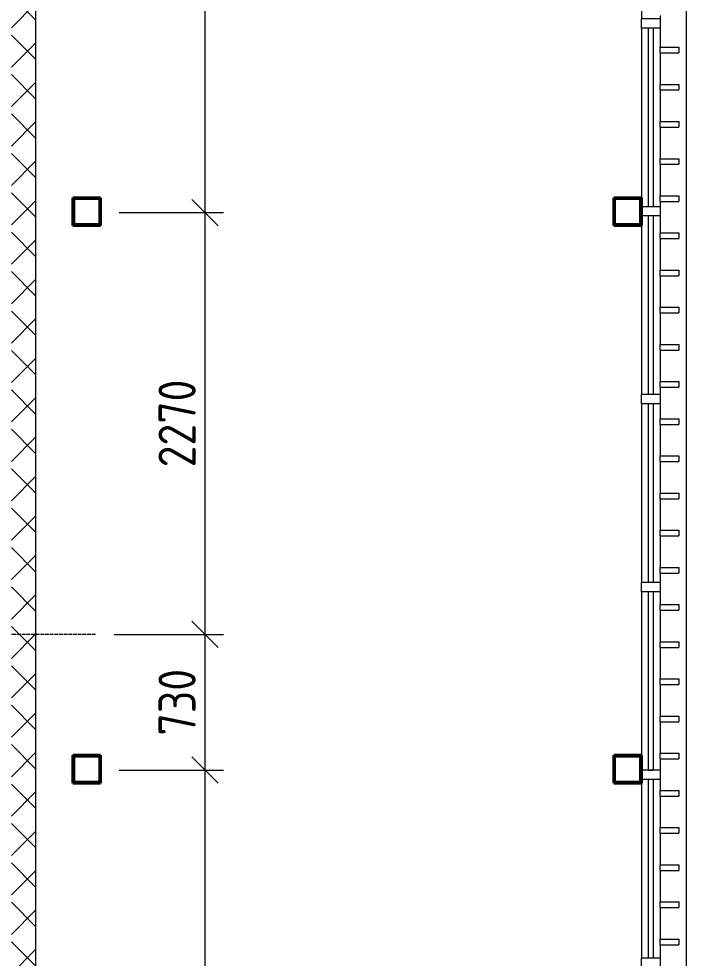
# Model space of a CAD drawing. Header units: millimetres. Extents: x -56773 to 221258, y -262288 to 26541.
# Drawn here: x -1626 to 1964, y -32002 to -26947 of the extents above; entities that cross this region are included whole.
import ezdxf

# ---------------------------------------------------------------- set-up
doc = ezdxf.new("R2010")
doc.units = ezdxf.units.MM
doc.linetypes.add('ADSK_Линия сетки', pattern=[25, 20, -2.5, 0, -2.5])
for name, color, linetype, lineweight in [('Витраж', 7, 'Continuous', 9), ('Несущие колонны', 7, 'Continuous', 18), ('Оси', 7, 'Continuous', 9), ('Панели витража', 7, 'Continuous', 9), ('Перекрытие', 7, 'Continuous', 18), ('Размеры', 7, 'Continuous', 9), ('Стены наружные', 7, 'Continuous', 18), ('Стены отделка', 7, 'Continuous', 30)]:
    doc.layers.add(name, color=color, linetype=linetype, lineweight=lineweight)
doc.styles.add('GOST Common_3', font='', dxfattribs={"width": 0.9, "height": 200})
doc.styles.get('GOST Common_3').set_extended_font_data('GOST Common')
doc.dimstyles.new('ADSK_Основной_2_0_2', dxfattribs={"dimscale": 304.8, "dimtxt": 201.142999, "dimasz": 0.463911, "dimexe": 0.328084, "dimexo": 0.328084, "dimgap": 0.164042, "dimtad": 1, "dimdec": 3, "dimrnd": 0.001, "dimdsep": 46, "dimtxsty": 'GOST Common_3', "dimblk1": 'OBLIQUE', "dimblk2": 'OBLIQUE', "dimsah": 1, "dimcen": 0.09, "dimdle": 0.328084, "dimazin": 2, "dimtfac": 1, "dimtdec": 4, "dimtix": 1, "dimtmove": 0, "dimatfit": 3, "dimfxl": 1, "dimtvp": 1, "dimtolj": 1, "dimtzin": 0, "dimlwd": 20, "dimlwe": 20, "dimarcsym": 2})

# ---------------------------------------------------------------- blocks, each defined once
blk = doc.blocks.new('Труба квадратного сечения _ТУ 36-2287-80_-Колонна - труба160x5-3389902-Кладочный план 1-го этажа')
at = {"layer": 'Несущие колонны', "lineweight": 40}
for p, q in [((80, 80), (-70, 80)), ((-70, 80), (-70, -70)), ((-65, -65), (-65, 75)), ((-65, 75), (75, 75)), ((75, 75), (75, -65)), ((80, -70), (80, 80)), ((-70, -70), (80, -70)), ((75, -65), (-65, -65))]:
    blk.add_line(p, q, dxfattribs=at)
blk = doc.blocks.new('Труба квадратного сечения _ТУ 36-2287-80_-Колонна - труба160x5-3389905-Кладочный план 1-го этажа')
at = {"layer": 'Несущие колонны', "lineweight": 40}
for p, q in [((80, 80), (-70, 80)), ((-70, 80), (-70, -70)), ((-65, -65), (-65, 75)), ((-65, 75), (75, 75)), ((75, 75), (75, -65)), ((80, -70), (80, 80)), ((-70, -70), (80, -70)), ((75, -65), (-65, -65))]:
    blk.add_line(p, q, dxfattribs=at)
blk = doc.blocks.new('Системная панель - ADSK_Cтеклопакет_25-3525517-Кладочный план 1-го этажа')
at = {"layer": 'Панели витража', "lineweight": 18}
for p, q in [((-480.6, 12.5), (480.6, 12.5)), ((-480.6, -12.5), (-480.6, 12.5)), ((480.6, -12.5), (480.6, 12.5)), ((480.6, -12.5), (-480.6, -12.5))]:
    blk.add_line(p, q, dxfattribs=at)
blk = doc.blocks.new('Прямоугольный импост - 300х100 уширенный профиль-3525515-Кладочный план 1-го этажа')
at = {"layer": 'Витраж'}
for p, q in [((440, 17805), (440, 16862.2)), ((540, 17823.3), (540, 17765)), ((540, 17735), (540, 17565)), ((540, 17535), (540, 17365)), ((540, 17335), (540, 17165)), ((540, 17135), (540, 16965)), ((540, 16935), (540, 16862.2))]:
    blk.add_line(p, q, dxfattribs=at)
blk = doc.blocks.new('Прямоугольный импост - 50х100-3389790-Кладочный план 1-го этажа')
at = {"layer": 'Витраж', "lineweight": 18}
for p, q in [((25, 50), (-25, 50)), ((-25, 50), (-25, -50)), ((25, 50), (25, -50)), ((-25, -50), (25, -50))]:
    blk.add_line(p, q, dxfattribs=at)
blk = doc.blocks.new('Прямоугольный импост - ламели входа 30х100-1307916-Кладочный план 1-го этажа')
at = {"layer": 'Витраж', "lineweight": 18}
for p, q in [((15, 50), (-15, 50)), ((-15, 50), (-15, -50)), ((15, 50), (15, -50)), ((-15, -50), (15, -50))]:
    blk.add_line(p, q, dxfattribs=at)
blk = doc.blocks.new('Прямоугольный импост - 300х100 уширенный профиль-V10-Кладочный план 1-го этажа')
at = {"layer": 'Витраж'}
for p, q in [((440, 18834.4), (440, 17955)), ((540, 18834.4), (540, 18765)), ((540, 18735), (540, 18565)), ((540, 18535), (540, 18365)), ((540, 18335), (540, 18165)), ((540, 18135), (540, 17965)), ((540, 17935), (540, 17873.3))]:
    blk.add_line(p, q, dxfattribs=at)
blk = doc.blocks.new('Прямоугольный импост - 50х100-V11-Кладочный план 1-го этажа')
at = {"layer": 'Витраж', "lineweight": 18}
for p, q in [((25, 50), (-25, 50)), ((-25, 50), (-25, -50)), ((25, 50), (25, -50))]:
    blk.add_line(p, q, dxfattribs=at)
blk = doc.blocks.new('Прямоугольный импост - 300х100 уширенный профиль-V12-Кладочный план 1-го этажа')
at = {"layer": 'Витраж'}
for p, q in [((440, 19845.5), (440, 18884.4)), ((540, 19845.5), (540, 19765)), ((540, 19735), (540, 19565)), ((540, 19535), (540, 19365)), ((540, 19335), (540, 19165)), ((540, 19135), (540, 18965)), ((540, 18935), (540, 18884.4))]:
    blk.add_line(p, q, dxfattribs=at)
blk = doc.blocks.new('Прямоугольный импост - 300х100 уширенный профиль-V13-Кладочный план 1-го этажа')
at = {"layer": 'Витраж'}
for p, q in [((440, 21867.7), (440, 20955)), ((540, 21867.7), (540, 21765)), ((540, 21735), (540, 21565)), ((540, 21535), (540, 21365)), ((540, 21335), (540, 21165)), ((540, 21135), (540, 20965)), ((540, 20935), (540, 20906.6))]:
    blk.add_line(p, q, dxfattribs=at)
blk = doc.blocks.new('Прямоугольный импост - 300х100 уширенный профиль-V14-Кладочный план 1-го этажа')
at = {"layer": 'Витраж'}
for p, q in [((440, 22878.9), (440, 21917.7)), ((540, 22878.9), (540, 22765)), ((540, 22735), (540, 22565)), ((540, 22535), (540, 22365)), ((540, 22335), (540, 22165)), ((540, 22135), (540, 21965)), ((540, 21935), (540, 21917.7))]:
    blk.add_line(p, q, dxfattribs=at)
blk = doc.blocks.new('Прямоугольный импост - 300х100 уширенный профиль-V16-Кладочный план 1-го этажа')
at = {"layer": 'Витраж'}
for p, q in [((540, 20856.6), (540, 20765)), ((440, 20805), (440, 19895.5)), ((540, 20735), (540, 20565)), ((540, 20535), (540, 20365)), ((540, 20335), (540, 20165)), ((540, 20135), (540, 19965)), ((540, 19935), (540, 19895.5))]:
    blk.add_line(p, q, dxfattribs=at)
blk = doc.blocks.new('_Oblique')
at = {"color": 0, "linetype": 'ByBlock', "lineweight": -2}
blk.add_line((-0.5, -0.5), (0.5, 0.5), dxfattribs=at)
blk = doc.blocks.new('*D4133')
at = {"layer": 'Defpoints', "color": 0, "lineweight": 25, "transparency": 16777216}
for p in [(-1186.1, -25079.7), (-1186.1, -27989.7), (-624.9, -27989.7)]:
    blk.add_point(p, dxfattribs=at)
at = {"layer": 'Размеры', "color": 0, "lineweight": 20, "transparency": 16777216}
for p, q in [((-624.9, -24979.7), (-624.9, -28089.7)), ((-1086.1, -25079.7), (-524.9, -25079.7)), ((-1086.1, -27989.7), (-524.9, -27989.7))]:
    blk.add_line(p, q, dxfattribs=at)
at = {"layer": 'Размеры', "color": 0, "lineweight": 20, "transparency": 16777216, "xscale": 141.4, "yscale": 141.4, "zscale": 141.4}
for p, rotation in [((-624.9, -25079.7), 90), ((-624.9, -27989.7), 270)]:
    blk.add_blockref('_Oblique', p, dxfattribs=dict(at, rotation=rotation))
at = {"layer": 'Размеры', "color": 0, "lineweight": 9, "transparency": 16777216, "insert": (-774.9, -26534.7), "char_height": 200, "width": 560.473, "attachment_point": 5, "rotation": 90, "style": 'GOST Common_3'}
blk.add_mtext('\\A1;2910', dxfattribs=at)
blk = doc.blocks.new('*D4134')
at = {"layer": 'Defpoints', "color": 0, "lineweight": 25, "transparency": 16777216}
for p in [(-1186.1, -27989.7), (-1213.5, -30259.7), (-624.9, -30259.7)]:
    blk.add_point(p, dxfattribs=at)
at = {"layer": 'Размеры', "color": 0, "lineweight": 20, "transparency": 16777216}
for p, q in [((-624.9, -27889.7), (-624.9, -30359.7)), ((-1086.1, -27989.7), (-524.9, -27989.7)), ((-1113.5, -30259.7), (-524.9, -30259.7))]:
    blk.add_line(p, q, dxfattribs=at)
at = {"layer": 'Размеры', "color": 0, "lineweight": 20, "transparency": 16777216, "xscale": 141.4, "yscale": 141.4, "zscale": 141.4}
for p, rotation in [((-624.9, -27989.7), 90), ((-624.9, -30259.7), 270)]:
    blk.add_blockref('_Oblique', p, dxfattribs=dict(at, rotation=rotation))
at = {"layer": 'Размеры', "color": 0, "lineweight": 9, "transparency": 16777216, "insert": (-774.9, -29124.7), "char_height": 200, "width": 605.475, "attachment_point": 5, "rotation": 90, "style": 'GOST Common_3'}
blk.add_mtext('\\A1;2270', dxfattribs=at)
blk = doc.blocks.new('*D4135')
at = {"layer": 'Defpoints', "color": 0, "lineweight": 25, "transparency": 16777216}
for p in [(-1213.5, -30259.7), (-1186.1, -30989.7), (-624.9, -30989.7)]:
    blk.add_point(p, dxfattribs=at)
at = {"layer": 'Размеры', "color": 0, "lineweight": 20, "transparency": 16777216}
for p, q in [((-624.9, -30159.7), (-624.9, -31089.7)), ((-1113.5, -30259.7), (-524.9, -30259.7)), ((-1086.1, -30989.7), (-524.9, -30989.7))]:
    blk.add_line(p, q, dxfattribs=at)
at = {"layer": 'Размеры', "color": 0, "lineweight": 20, "transparency": 16777216, "xscale": 141.4, "yscale": 141.4, "zscale": 141.4}
for p, rotation in [((-624.9, -30259.7), 90), ((-624.9, -30989.7), 270)]:
    blk.add_blockref('_Oblique', p, dxfattribs=dict(at, rotation=rotation))
at = {"layer": 'Размеры', "color": 0, "lineweight": 9, "transparency": 16777216, "insert": (-774.9, -30624.7), "char_height": 200, "width": 454.106, "attachment_point": 5, "rotation": 90, "style": 'GOST Common_3'}
blk.add_mtext('\\A1;730', dxfattribs=at)
blk = doc.blocks.new('*D4136')
at = {"layer": 'Defpoints', "color": 0, "lineweight": 25, "transparency": 16777216}
for p in [(-1186.1, -30989.7), (-1186.1, -33929.7), (-624.9, -33929.7)]:
    blk.add_point(p, dxfattribs=at)
at = {"layer": 'Размеры', "color": 0, "lineweight": 20, "transparency": 16777216}
for p, q in [((-624.9, -30889.7), (-624.9, -34029.7)), ((-1086.1, -30989.7), (-524.9, -30989.7)), ((-1086.1, -33929.7), (-524.9, -33929.7))]:
    blk.add_line(p, q, dxfattribs=at)
at = {"layer": 'Размеры', "color": 0, "lineweight": 20, "transparency": 16777216, "xscale": 141.4, "yscale": 141.4, "zscale": 141.4}
for p, rotation in [((-624.9, -30989.7), 90), ((-624.9, -33929.7), 270)]:
    blk.add_blockref('_Oblique', p, dxfattribs=dict(at, rotation=rotation))
at = {"layer": 'Размеры', "color": 0, "lineweight": 9, "transparency": 16777216, "insert": (-774.9, -32459.7), "char_height": 200, "width": 625.93, "attachment_point": 5, "rotation": 90, "style": 'GOST Common_3'}
blk.add_mtext('\\A1;2940', dxfattribs=at)

msp = doc.modelspace()

# ---------------------------------------------------------------- hatches: boundary and pattern name
at = {"layer": 'Стены наружные', "lineweight": 9}
h = msp.add_hatch(dxfattribs=at)
h.set_pattern_fill('FP_4', color=256, style=0, pattern_type=2)
h.set_pattern_definition([(45, (1283.93, -48864.63), (-106.066, 106.066), []), (135, (1283.93, -48864.63), (-106.066, -106.066), [])])
h.paths.add_polyline_path([(-1666.0657, -39079.6624), (-1536.0657, -39079.6624), (-1536.0657, -38879.6624), (-1666.0657, -38879.6624)])
h.paths.add_polyline_path([(-1536.0657, -34259.6624), (-1536.0657, -33559.6624), (-1666.0657, -33559.6624), (-1666.0657, -34259.6624)])
h.paths.add_polyline_path([(-1536.0657, -32409.6624), (-1536.0657, -25259.6624), (-1666.0657, -25259.6624), (-1666.0657, -32409.6624)])

# ---------------------------------------------------------------- linework, layer by layer
at = {"layer": 'Оси', "linetype": 'ADSK_Линия сетки', "lineweight": 5}
msp.add_line((-1213.4695, -30259.6624), (-23956.1623, -30259.6624), dxfattribs=at)
at = {"layer": 'Перекрытие'}
msp.add_line((1963.9343, -24759.6624), (1963.9343, -39079.6624), dxfattribs=at)
at = {"layer": 'Стены отделка', "lineweight": 18}
msp.add_line((-1536.0657, -24680.0624), (-1536.0657, -32409.6624), dxfattribs=at)

# ---------------------------------------------------------------- block references
at = {"layer": 'Витраж'}
for name in ['Прямоугольный импост - 300х100 уширенный профиль-V14-Кладочный план 1-го этажа', 'Прямоугольный импост - 300х100 уширенный профиль-V13-Кладочный план 1-го этажа', 'Прямоугольный импост - 300х100 уширенный профиль-V16-Кладочный план 1-го этажа', 'Прямоугольный импост - 300х100 уширенный профиль-V12-Кладочный план 1-го этажа', 'Прямоугольный импост - 300х100 уширенный профиль-V10-Кладочный план 1-го этажа', 'Прямоугольный импост - 300х100 уширенный профиль-3525515-Кладочный план 1-го этажа']:
    msp.add_blockref(name, (1283.9343, -48864.6314), dxfattribs=at)
at = {"layer": 'Витраж', "lineweight": 18, "extrusion": (0, 0, -1)}
for name, p, rotation in [('Прямоугольный импост - 50х100-3389790-Кладочный план 1-го этажа', (-1773.9343, -26971.8846), 89.99999999999984), ('Прямоугольный импост - ламели входа 30х100-1307916-Кладочный план 1-го этажа', (-1873.9343, -27114.6624), 270.0000000000001), ('Прямоугольный импост - ламели входа 30х100-1307916-Кладочный план 1-го этажа', (-1873.9343, -27314.6624), 270.0000000000001), ('Прямоугольный импост - ламели входа 30х100-1307916-Кладочный план 1-го этажа', (-1873.9343, -27514.6624), 270.0000000000001), ('Прямоугольный импост - ламели входа 30х100-1307916-Кладочный план 1-го этажа', (-1873.9343, -27714.6624), 270.0000000000001), ('Прямоугольный импост - ламели входа 30х100-1307916-Кладочный план 1-го этажа', (-1873.9343, -27914.6624), 270.0000000000001), ('Прямоугольный импост - 50х100-V11-Кладочный план 1-го этажа', (-1773.9343, -27982.9957), 89.99999999999984), ('Прямоугольный импост - ламели входа 30х100-1307916-Кладочный план 1-го этажа', (-1873.9343, -28114.6624), 270.0000000000001), ('Прямоугольный импост - ламели входа 30х100-1307916-Кладочный план 1-го этажа', (-1873.9343, -28314.6624), 270.0000000000001), ('Прямоугольный импост - ламели входа 30х100-1307916-Кладочный план 1-го этажа', (-1873.9343, -28514.6624), 270.0000000000001), ('Прямоугольный импост - ламели входа 30х100-1307916-Кладочный план 1-го этажа', (-1873.9343, -28714.6624), 270.0000000000001), ('Прямоугольный импост - ламели входа 30х100-1307916-Кладочный план 1-го этажа', (-1873.9343, -28914.6624), 270.0000000000001), ('Прямоугольный импост - 50х100-3389790-Кладочный план 1-го этажа', (-1773.9343, -28994.1069), 89.99999999999984), ('Прямоугольный импост - ламели входа 30х100-1307916-Кладочный план 1-го этажа', (-1873.9343, -29114.6624), 270.0000000000001), ('Прямоугольный импост - ламели входа 30х100-1307916-Кладочный план 1-го этажа', (-1873.9343, -29314.6624), 270.0000000000001), ('Прямоугольный импост - ламели входа 30х100-1307916-Кладочный план 1-го этажа', (-1873.9343, -29514.6624), 270.0000000000001), ('Прямоугольный импост - ламели входа 30х100-1307916-Кладочный план 1-го этажа', (-1873.9343, -29714.6624), 270.0000000000001), ('Прямоугольный импост - ламели входа 30х100-1307916-Кладочный план 1-го этажа', (-1873.9343, -29914.6624), 270.0000000000001), ('Прямоугольный импост - 50х100-3389790-Кладочный план 1-го этажа', (-1773.9343, -30005.218), 89.99999999999984), ('Прямоугольный импост - ламели входа 30х100-1307916-Кладочный план 1-го этажа', (-1873.9343, -30114.6624), 270.0000000000001), ('Прямоугольный импост - ламели входа 30х100-1307916-Кладочный план 1-го этажа', (-1873.9343, -30314.6624), 270.0000000000001), ('Прямоугольный импост - ламели входа 30х100-1307916-Кладочный план 1-го этажа', (-1873.9343, -30514.6624), 270.0000000000001), ('Прямоугольный импост - ламели входа 30х100-1307916-Кладочный план 1-го этажа', (-1873.9343, -30714.6624), 270.0000000000001), ('Прямоугольный импост - ламели входа 30х100-1307916-Кладочный план 1-го этажа', (-1873.9343, -30914.6624), 270.0000000000001), ('Прямоугольный импост - 50х100-V11-Кладочный план 1-го этажа', (-1773.9343, -31016.3291), 89.99999999999984), ('Прямоугольный импост - ламели входа 30х100-1307916-Кладочный план 1-го этажа', (-1873.9343, -31114.6624), 270.0000000000001), ('Прямоугольный импост - ламели входа 30х100-1307916-Кладочный план 1-го этажа', (-1873.9343, -31314.6624), 270.0000000000001), ('Прямоугольный импост - ламели входа 30х100-1307916-Кладочный план 1-го этажа', (-1873.9343, -31514.6624), 270.0000000000001), ('Прямоугольный импост - ламели входа 30х100-1307916-Кладочный план 1-го этажа', (-1873.9343, -31714.6624), 270.0000000000001), ('Прямоугольный импост - ламели входа 30х100-1307916-Кладочный план 1-го этажа', (-1873.9343, -31914.6624), 270.0000000000001), ('Прямоугольный импост - 50х100-3389790-Кладочный план 1-го этажа', (-1773.9343, -32027.4402), 89.99999999999984)]:
    msp.add_blockref(name, p, dxfattribs=dict(at, rotation=rotation))
at = {"layer": 'Несущие колонны', "rotation": 89.9999999999999}
for name, p in [('Труба квадратного сечения _ТУ 36-2287-80_-Колонна - труба160x5-3389905-Кладочный план 1-го этажа', (-1256.0657, -27989.6624)), ('Труба квадратного сечения _ТУ 36-2287-80_-Колонна - труба160x5-3389902-Кладочный план 1-го этажа', (1653.9343, -27989.6624)), ('Труба квадратного сечения _ТУ 36-2287-80_-Колонна - труба160x5-3389905-Кладочный план 1-го этажа', (-1256.0657, -30989.6624)), ('Труба квадратного сечения _ТУ 36-2287-80_-Колонна - труба160x5-3389902-Кладочный план 1-го этажа', (1653.9343, -30989.6624))]:
    msp.add_blockref(name, p, dxfattribs=at)
at = {"layer": 'Панели витража', "lineweight": 18, "rotation": 90.00000000000017}
for p in [(1773.9343, -27477.4402), (1773.9343, -28488.5513), (1773.9343, -29499.6624), (1773.9343, -30510.7735), (1773.9343, -31521.8846)]:
    msp.add_blockref('Системная панель - ADSK_Cтеклопакет_25-3525517-Кладочный план 1-го этажа', p, dxfattribs=at)

# ---------------------------------------------------------------- dimensions: what is measured, and where the dimension line sits
at = {"layer": 'Размеры', "lineweight": 9}
for base, p1, p2, override, picture, middle in [((-624.9007, -27989.6624), (-1186.0657, -25079.6624), (-1186.0657, -27989.6624), {"dimpost": '<>', "dimfxl": 2910}, '*D4133', (-774.9007, -26534.6624)), ((-624.9007, -30259.6624), (-1186.0657, -27989.6624), (-1213.4695, -30259.6624), {"dimpost": '<>', "dimfxl": 2270.165406}, '*D4134', (-774.9007, -29124.6624)), ((-624.9007, -30989.6624), (-1213.4695, -30259.6624), (-1186.0657, -30989.6624), {"dimpost": '<>', "dimfxl": 730.514182}, '*D4135', (-774.9007, -30624.6624)), ((-624.9007, -33929.6624), (-1186.0657, -30989.6624), (-1186.0657, -33929.6624), {"dimpost": '<>', "dimfxl": 2940}, '*D4136', (-774.9007, -32459.6624))]:
    dim = msp.add_linear_dim(base=base, p1=p1, p2=p2, angle=90, dimstyle='ADSK_Основной_2_0_2', override=override, dxfattribs=at)
    dim.commit()
    dim.dimension.update_dxf_attribs({"geometry": picture, "text_midpoint": middle})

doc.saveas('drawing.dxf')
